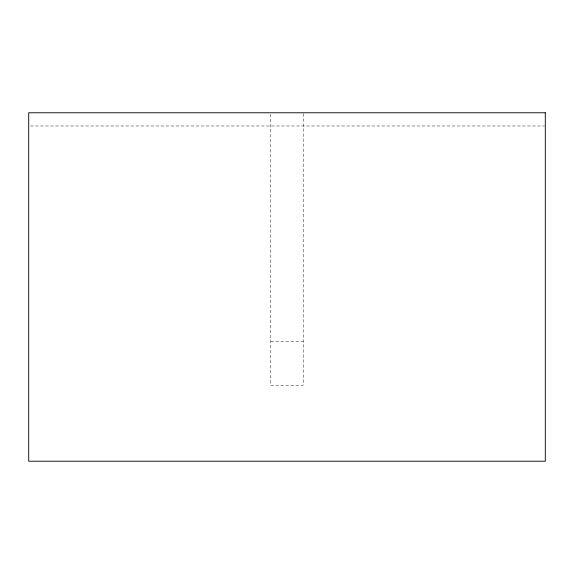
<?xml version="1.0" encoding="UTF-8"?>
<svg xmlns="http://www.w3.org/2000/svg" width="574" height="574" viewBox="0 0 574 574"><rect width="100%" height="100%" fill="white"/><g stroke="black" fill="none" stroke-linecap="round" stroke-linejoin="round"><path stroke-width="0.43" stroke-dasharray="2.87 2.15" d="M30.494 125.979L544.403 125.979M270.792 341.537L303.208 341.537M303.208 113.652L303.208 385.29L270.792 385.29L270.792 112.777"/><path stroke-width="0.86" d="M545.3 112.777L28.7 112.777L28.7 461.223L545.3 461.223L545.3 112.777"/></g></svg>
